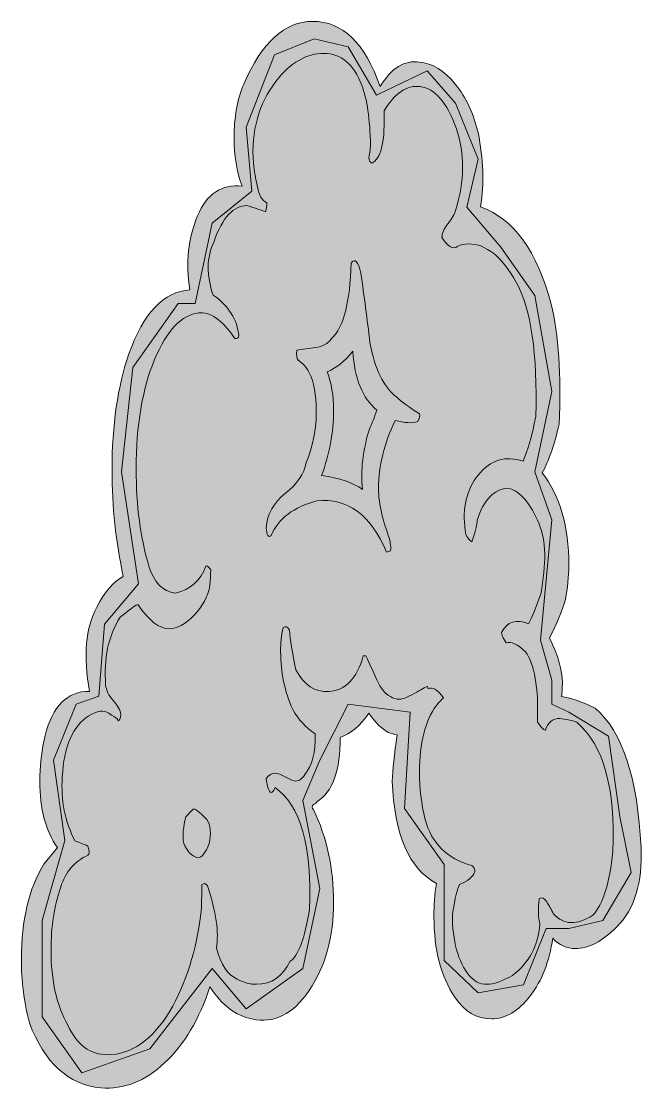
# Model space of a CAD drawing. Extents: x 320 to 1608, y -1070 to -806.
# Drawn here: x 1455.3 to 1608.3, y -1069.2 to -806.2 of the extents above; entities that cross this region are included whole.
import ezdxf

# ---------------------------------------------------------------- set-up
doc = ezdxf.new("R2010")
doc.units = 0
doc.header["$MEASUREMENT"] = 0
doc.layers.add('katman 1', color=7, linetype='Continuous')

# ---------------------------------------------------------------- blocks, each defined once
blk = doc.blocks.new('block 2')
at = {"layer": 'katman 1', "true_color": 0xffffff}
h = blk.add_hatch(color=7, dxfattribs=at)
h.dxf.hatch_style = 2
edge = h.paths.add_edge_path()
edge.add_spline(control_points=[(1607.95, -1009.6), (1608.35, -1018.21), (1606.37, -1024.71), (1602.02, -1029.12), (1598.46, -1032.7), (1595.03, -1034.48), (1591.74, -1034.48), (1589.63, -1034.48), (1587.78, -1033.64), (1586.2, -1031.96), (1585.41, -1037.63), (1583.56, -1042.35), (1580.66, -1046.13), (1577.76, -1049.91), (1574.6, -1051.8), (1571.17, -1051.8), (1567.48, -1051.8), (1564.45, -1050.02), (1562.08, -1046.44), (1558.65, -1041.41), (1556.94, -1034.79), (1556.94, -1026.6), (1556.94, -1023.88), (1557.13, -1021.15), (1557.53, -1018.42), (1550.81, -1014.85), (1547.18, -1006.45), (1546.66, -993.22), (1546.78, -990.5), (1547.18, -986.72), (1547.84, -981.88), (1547.18, -981.68), (1546.46, -981.47), (1545.67, -981.25), (1544.08, -980.42), (1542.5, -978.84), (1540.92, -976.53), (1538.81, -979.66), (1536.44, -981.63), (1533.8, -982.47), (1533.93, -990.58), (1532.02, -995.89), (1528.07, -998.39), (1528.07, -998.6), (1527.8, -998.81), (1527.28, -999.02), (1526.88, -999.44), (1526.88, -999.85), (1527.28, -1000.27), (1530.57, -1007.14), (1532.22, -1014.74), (1532.22, -1023.07), (1532.22, -1031.6), (1530.21, -1038.84), (1526.19, -1044.78), (1522.17, -1050.72), (1517.46, -1053.06), (1512.05, -1051.8), (1508.1, -1051.02), (1504.67, -1048.4), (1501.77, -1043.92), (1499.13, -1051.91), (1495.41, -1058.15), (1490.6, -1062.66), (1485.79, -1067.18), (1480.55, -1069.22), (1474.88, -1068.8), (1466.84, -1067.97), (1460.97, -1062.61), (1457.28, -1052.74), (1455.96, -1047.7), (1455.31, -1042.46), (1455.31, -1037), (1455.31, -1027.55), (1457.15, -1019.78), (1460.84, -1013.69), (1460.84, -1013.69), (1464.2, -1009.6), (1464.2, -1009.6), (1461.3, -1005.61), (1459.85, -1000.15), (1459.85, -993.22), (1459.85, -989.87), (1460.18, -986.61), (1460.84, -983.46), (1462.42, -975.69), (1465.85, -971.6), (1471.12, -971.18), (1471.12, -971.18), (1472.11, -971.18), (1472.11, -971.18), (1470.53, -962.36), (1471.12, -955.43), (1473.89, -950.39), (1475.87, -946.61), (1478.04, -944.09), (1480.42, -942.83), (1478.57, -934.44), (1477.65, -925.73), (1477.65, -916.7), (1477.65, -905.57), (1479.03, -896.02), (1481.8, -888.04), (1485.36, -877.96), (1490.37, -872.72), (1496.83, -872.29), (1495.77, -865.58), (1496.4, -859.49), (1498.71, -854.03), (1501.01, -848.57), (1504.67, -846.15), (1509.68, -846.78), (1508.36, -843.22), (1507.7, -839.22), (1507.7, -834.82), (1507.7, -829.78), (1508.49, -825.37), (1510.08, -821.59), (1514.56, -811.3), (1520.22, -806.16), (1527.08, -806.16), (1534.46, -806.16), (1540, -811.51), (1543.69, -822.22), (1546.46, -817.6), (1549.69, -815.61), (1553.38, -816.24), (1556.54, -816.45), (1559.47, -818.23), (1562.18, -821.59), (1564.88, -824.95), (1566.76, -828.94), (1567.81, -833.56), (1569.13, -840.07), (1569.33, -846.15), (1568.41, -851.82), (1576.58, -854.76), (1582.38, -862.74), (1585.81, -875.76), (1587.65, -883.31), (1588.31, -893.19), (1587.78, -905.36), (1586.6, -910.4), (1585.21, -914.39), (1583.63, -917.33), (1587.98, -922.99), (1590.15, -930.55), (1590.15, -940), (1590.15, -942.94), (1589.89, -945.78), (1589.36, -948.5), (1588.44, -951.45), (1587.12, -954.59), (1585.41, -957.95), (1587.52, -962.36), (1588.57, -966.03), (1588.57, -968.97), (1588.57, -970.23), (1588.51, -971.39), (1588.38, -972.44), (1590.35, -972.65), (1593.12, -973.59), (1596.68, -975.27), (1603.4, -981.15), (1607.16, -992.59), (1607.95, -1009.6)], knot_values=[0, 0, 0, 0, 1, 1, 1, 2, 2, 2, 3, 3, 3, 4, 4, 4, 5, 5, 5, 6, 6, 6, 7, 7, 7, 8, 8, 8, 9, 9, 9, 10, 10, 10, 11, 11, 11, 12, 12, 12, 13, 13, 13, 14, 14, 14, 15, 15, 15, 16, 16, 16, 17, 17, 17, 18, 18, 18, 19, 19, 19, 20, 20, 20, 21, 21, 21, 22, 22, 22, 23, 23, 23, 24, 24, 24, 25, 25, 25, 26, 26, 26, 27, 27, 27, 28, 28, 28, 29, 29, 29, 30, 30, 30, 31, 31, 31, 32, 32, 32, 33, 33, 33, 34, 34, 34, 35, 35, 35, 36, 36, 36, 37, 37, 37, 38, 38, 38, 39, 39, 39, 40, 40, 40, 41, 41, 41, 42, 42, 42, 43, 43, 43, 44, 44, 44, 45, 45, 45, 46, 46, 46, 47, 47, 47, 48, 48, 48, 49, 49, 49, 50, 50, 50, 51, 51, 51, 52, 52, 52, 53, 53, 53, 54, 54, 54, 55, 55, 55, 55], degree=3, periodic=1)
edge = h.paths.add_edge_path()
edge.add_spline(control_points=[(1601.03, -1010.54), (1601.69, -995.01), (1598.72, -984.4), (1592.13, -978.74), (1590.81, -978.32), (1589.43, -978), (1587.98, -977.79), (1586.27, -977.79), (1585.08, -978.74), (1584.42, -980.63), (1584.16, -980.84), (1583.5, -980.21), (1582.44, -978.74), (1582.71, -970.13), (1581.72, -964.36), (1579.48, -961.41), (1577.5, -959.53), (1575.92, -958.79), (1574.73, -959.21), (1573.94, -957.95), (1573.55, -957.11), (1573.55, -956.69), (1574.99, -953.96), (1577.23, -953.23), (1580.27, -954.49), (1581.06, -953.02), (1582.05, -950.6), (1583.23, -947.24), (1584.68, -939.69), (1584.55, -933.91), (1582.84, -929.92), (1580.73, -924.88), (1578.22, -921.95), (1575.33, -921.1), (1571.77, -921.32), (1569.2, -923.94), (1567.61, -928.98), (1567.48, -930.45), (1567.02, -932.24), (1566.23, -934.33), (1565.17, -933.49), (1564.65, -932.55), (1564.65, -931.5), (1563.86, -926.04), (1564.94, -921.47), (1567.91, -917.8), (1570.88, -914.13), (1574.53, -913.02), (1578.88, -914.49), (1579.94, -912.18), (1580.99, -908.51), (1582.05, -903.47), (1582.44, -887.93), (1580.86, -876.97), (1577.3, -870.56), (1573.74, -864.16), (1569.79, -860.95), (1565.44, -860.95), (1564.52, -860.95), (1563.59, -861.17), (1562.67, -861.58), (1561.75, -862.43), (1560.5, -861.69), (1558.91, -859.38), (1558.91, -858.33), (1559.41, -857.18), (1560.4, -855.92), (1561.39, -854.66), (1562.01, -853.61), (1562.28, -852.77), (1564.52, -845.42), (1564.58, -838.7), (1562.47, -832.61), (1560.1, -826.11), (1557.13, -822.64), (1553.58, -822.22), (1550.28, -821.8), (1547.31, -823.79), (1544.68, -828.2), (1544.68, -832.19), (1544.61, -834.4), (1544.48, -834.82), (1544.21, -837.34), (1543.62, -839.12), (1542.7, -840.17), (1541.78, -841.43), (1541.18, -841.33), (1540.92, -839.85), (1541.05, -839.02), (1541.18, -837.97), (1541.32, -836.71), (1541.18, -830.2), (1540.46, -825.26), (1539.14, -821.9), (1537.16, -816.66), (1534.07, -814.03), (1529.85, -814.03), (1525.5, -814.03), (1521.54, -816.34), (1517.98, -820.96), (1513.76, -826.42), (1511.92, -833.14), (1512.45, -841.11), (1512.71, -843), (1513.04, -844.95), (1513.44, -846.94), (1513.83, -848.94), (1514.62, -850.25), (1515.81, -850.88), (1515.81, -851.51), (1515.68, -852.24), (1515.41, -853.08), (1514.49, -852.66), (1512.97, -852.14), (1510.87, -851.51), (1507.57, -851.51), (1504.87, -854.45), (1502.76, -860.33), (1500.91, -864.32), (1500.85, -868.72), (1502.56, -873.55), (1506.38, -876.28), (1508.49, -879.64), (1508.89, -883.63), (1508.89, -884.05), (1508.56, -884.26), (1507.9, -884.26), (1504.74, -879.64), (1501.77, -877.54), (1499, -877.96), (1494.78, -878.38), (1491.16, -882.21), (1488.13, -889.45), (1485.09, -896.7), (1483.58, -905.67), (1483.58, -916.38), (1483.58, -925.41), (1484.63, -933.39), (1486.74, -940.31), (1487.93, -944.31), (1490.1, -946.51), (1493.27, -946.93), (1496.96, -946.09), (1499.46, -943.89), (1500.78, -940.31), (1501.04, -940.11), (1501.44, -940.42), (1501.97, -941.26), (1501.97, -940.84), (1501.9, -942.1), (1501.77, -945.04), (1501.24, -947.77), (1499.92, -950.24), (1497.82, -952.44), (1495.71, -954.64), (1493.66, -955.75), (1491.69, -955.75), (1489.31, -955.75), (1486.74, -953.75), (1483.98, -949.76), (1483.05, -950.19), (1481.6, -951.23), (1479.63, -952.91), (1476.72, -957.53), (1475.54, -963.1), (1476.07, -969.6), (1476.2, -970.86), (1476.82, -972.12), (1477.94, -973.38), (1479.06, -974.64), (1479.69, -975.8), (1479.82, -976.85), (1479.69, -977.9), (1479.43, -978.42), (1479.03, -978.42), (1479.56, -978.42), (1478.83, -977.79), (1476.86, -976.53), (1475.67, -975.69), (1474.02, -975.9), (1471.91, -977.16), (1467.96, -979.68), (1465.78, -984.72), (1465.39, -992.28), (1464.99, -997.95), (1466.05, -1003.2), (1468.55, -1008.02), (1469.34, -1008.24), (1470.4, -1008.65), (1471.72, -1009.28), (1472.11, -1010.54), (1472.11, -1011.28), (1471.72, -1011.49), (1468.42, -1012.96), (1466.18, -1015.58), (1464.99, -1019.36), (1463.41, -1023.98), (1462.62, -1029.12), (1462.62, -1034.79), (1462.62, -1042.35), (1464.01, -1048.54), (1466.77, -1053.37), (1469.01, -1058.2), (1472.24, -1060.62), (1476.46, -1060.62), (1482.39, -1060.62), (1487.53, -1057.05), (1491.88, -1049.91), (1495.84, -1043.19), (1498.41, -1035), (1499.6, -1025.34), (1499.73, -1022.41), (1499.79, -1020.2), (1499.79, -1018.73), (1500.32, -1018.31), (1500.78, -1018.42), (1501.18, -1019.05), (1503.29, -1025.43), (1504.01, -1030.54), (1503.35, -1034.36), (1504.41, -1038.41), (1506.12, -1040.96), (1508.49, -1042.02), (1510.08, -1042.87), (1511.66, -1043.29), (1513.24, -1043.29), (1516.93, -1043.29), (1519.7, -1041.39), (1521.54, -1037.59), (1523.52, -1036.32), (1525.1, -1032.1), (1526.29, -1024.91), (1526.95, -1009.27), (1524.11, -999.24), (1517.79, -994.8), (1517.52, -995.64), (1517.19, -996.06), (1516.8, -996.06), (1516.27, -995.85), (1515.87, -994.69), (1515.61, -992.59), (1516.27, -991.76), (1517, -991.33), (1517.79, -991.33), (1518.44, -991.33), (1519.33, -991.65), (1520.46, -992.28), (1521.57, -992.91), (1522.4, -993.22), (1522.93, -993.22), (1523.72, -993.22), (1524.44, -992.7), (1525.1, -991.65), (1526.95, -989.55), (1527.8, -986.19), (1527.67, -981.57), (1525.43, -980.1), (1523.59, -978.11), (1522.14, -975.59), (1520.16, -971.18), (1519.17, -966.45), (1519.17, -961.41), (1519.17, -959.32), (1519.37, -957.32), (1519.76, -955.43), (1520.42, -955.01), (1520.95, -955.23), (1521.35, -956.06), (1521.48, -958.37), (1522, -961.63), (1522.93, -965.82), (1524.9, -969.6), (1527.61, -971.39), (1531.03, -971.18), (1535.12, -970.97), (1537.96, -968.03), (1539.54, -962.36), (1539.54, -962.36), (1540.13, -962.36), (1540.13, -962.36), (1541.05, -964.25), (1541.97, -966.25), (1542.9, -968.34), (1543.82, -970.44), (1544.94, -971.81), (1546.26, -972.44), (1546.92, -972.86), (1547.64, -973.07), (1548.43, -973.07), (1549.23, -973.07), (1550.44, -972.59), (1552.09, -971.65), (1553.74, -970.7), (1554.83, -970.13), (1555.36, -969.92), (1555.36, -969.92), (1555.55, -970.55), (1555.55, -970.55), (1556.47, -969.92), (1557.73, -970.66), (1559.31, -972.75), (1558.78, -973.17), (1558.19, -973.81), (1557.53, -974.64), (1554.76, -978.42), (1553.38, -983.88), (1553.38, -991.02), (1553.38, -995.01), (1553.84, -998.89), (1554.76, -1002.67), (1556.34, -1008.55), (1560.17, -1012.33), (1566.23, -1014.01), (1566.76, -1014.43), (1567.02, -1014.95), (1567.02, -1015.58), (1566.49, -1016.84), (1565.24, -1017.89), (1563.26, -1018.73), (1562.74, -1019.57), (1562.14, -1021.99), (1561.48, -1025.97), (1561.48, -1032.7), (1562.87, -1037.73), (1565.64, -1041.09), (1566.82, -1042.56), (1568.27, -1043.29), (1569.99, -1043.29), (1571.57, -1043.29), (1573.68, -1042.56), (1576.31, -1041.09), (1580.4, -1037.94), (1582.64, -1033.74), (1583.04, -1028.49), (1582.64, -1027.03), (1582.57, -1024.93), (1582.84, -1022.2), (1583.5, -1021.78), (1584.12, -1022.04), (1584.72, -1022.98), (1585.31, -1023.93), (1585.87, -1024.93), (1586.4, -1025.97), (1588.9, -1028.7), (1592.13, -1028.81), (1596.09, -1026.29), (1598.59, -1023.56), (1600.24, -1018.31), (1601.03, -1010.54)], knot_values=[0, 0, 0, 0, 1, 1, 1, 2, 2, 2, 3, 3, 3, 4, 4, 4, 5, 5, 5, 6, 6, 6, 7, 7, 7, 8, 8, 8, 9, 9, 9, 10, 10, 10, 11, 11, 11, 12, 12, 12, 13, 13, 13, 14, 14, 14, 15, 15, 15, 16, 16, 16, 17, 17, 17, 18, 18, 18, 19, 19, 19, 20, 20, 20, 21, 21, 21, 22, 22, 22, 23, 23, 23, 24, 24, 24, 25, 25, 25, 26, 26, 26, 27, 27, 27, 28, 28, 28, 29, 29, 29, 30, 30, 30, 31, 31, 31, 32, 32, 32, 33, 33, 33, 34, 34, 34, 35, 35, 35, 36, 36, 36, 37, 37, 37, 38, 38, 38, 39, 39, 39, 40, 40, 40, 41, 41, 41, 42, 42, 42, 43, 43, 43, 44, 44, 44, 45, 45, 45, 46, 46, 46, 47, 47, 47, 48, 48, 48, 49, 49, 49, 50, 50, 50, 51, 51, 51, 52, 52, 52, 53, 53, 53, 54, 54, 54, 55, 55, 55, 56, 56, 56, 57, 57, 57, 58, 58, 58, 59, 59, 59, 60, 60, 60, 61, 61, 61, 62, 62, 62, 63, 63, 63, 64, 64, 64, 65, 65, 65, 66, 66, 66, 67, 67, 67, 68, 68, 68, 69, 69, 69, 70, 70, 70, 71, 71, 71, 72, 72, 72, 73, 73, 73, 74, 74, 74, 75, 75, 75, 76, 76, 76, 77, 77, 77, 78, 78, 78, 79, 79, 79, 80, 80, 80, 81, 81, 81, 82, 82, 82, 83, 83, 83, 84, 84, 84, 85, 85, 85, 86, 86, 86, 87, 87, 87, 88, 88, 88, 89, 89, 89, 90, 90, 90, 91, 91, 91, 92, 92, 92, 93, 93, 93, 94, 94, 94, 95, 95, 95, 96, 96, 96, 97, 97, 97, 98, 98, 98, 99, 99, 99, 100, 100, 100, 101, 101, 101, 102, 102, 102, 103, 103, 103, 104, 104, 104, 105, 105, 105, 106, 106, 106, 107, 107, 107, 108, 108, 108, 109, 109, 109, 110, 110, 110, 111, 111, 111, 112, 112, 112, 113, 113, 113, 114, 114, 114, 115, 115, 115, 116, 116, 116, 116], degree=3, periodic=1)
edge = h.paths.add_edge_path()
edge.add_spline(control_points=[(1501.57, -1008.65), (1500.65, -1010.97), (1499.73, -1012.12), (1498.81, -1012.12), (1497.35, -1011.91), (1496.17, -1010.65), (1495.25, -1008.34), (1494.98, -1006.66), (1495.18, -1004.56), (1495.84, -1002.04), (1496.23, -1001.62), (1496.83, -1000.99), (1497.62, -1000.15), (1498.01, -999.94), (1499.13, -1000.78), (1500.98, -1002.67), (1501.9, -1004.14), (1502.1, -1006.13), (1501.57, -1008.65)], knot_values=[0, 0, 0, 0, 1, 1, 1, 2, 2, 2, 3, 3, 3, 4, 4, 4, 5, 5, 5, 6, 6, 6, 6], degree=3, periodic=1)
edge = h.paths.add_edge_path()
edge.add_spline(control_points=[(1553.38, -902.84), (1553.51, -903.26), (1553.37, -903.89), (1552.97, -904.73), (1551.59, -905.15), (1549.74, -905.04), (1547.41, -904.41), (1544.67, -910.08), (1543.29, -915.65), (1543.29, -921.1), (1543.29, -923.21), (1543.56, -925.31), (1544.08, -927.4), (1544.08, -927.62), (1544.55, -929.19), (1545.47, -932.13), (1546.13, -933.81), (1546.39, -935.28), (1546.26, -936.54), (1546.26, -936.54), (1545.27, -936.85), (1545.27, -936.85), (1541.32, -927.62), (1535.58, -923.42), (1528.07, -924.25), (1522.4, -925.73), (1518.64, -928.56), (1516.8, -932.76), (1516.14, -933.39), (1515.74, -932.76), (1515.61, -930.87), (1515.87, -927.51), (1517.46, -924.68), (1520.36, -922.36), (1523.26, -920.06), (1524.97, -917.54), (1525.5, -914.81), (1528, -908.51), (1528.59, -902.11), (1527.28, -895.6), (1526.62, -892.87), (1525.37, -890.87), (1523.52, -889.61), (1523.13, -889.19), (1522.99, -888.35), (1523.13, -887.09), (1524.59, -886.89), (1526.16, -886.67), (1527.83, -886.46), (1529.5, -886.26), (1530.81, -885.52), (1531.74, -884.26), (1534.68, -881.53), (1536.28, -875.34), (1536.55, -865.68), (1537.48, -864.42), (1538.29, -865.26), (1538.95, -868.2), (1539.75, -873.87), (1540.49, -879.54), (1541.16, -885.2), (1542.36, -891.71), (1544.56, -896.23), (1547.77, -898.74), (1548.97, -899.8), (1550.84, -901.16), (1553.38, -902.84)], knot_values=[0, 0, 0, 0, 1, 1, 1, 2, 2, 2, 3, 3, 3, 4, 4, 4, 5, 5, 5, 6, 6, 6, 7, 7, 7, 8, 8, 8, 9, 9, 9, 10, 10, 10, 11, 11, 11, 12, 12, 12, 13, 13, 13, 14, 14, 14, 15, 15, 15, 16, 16, 16, 17, 17, 17, 18, 18, 18, 19, 19, 19, 20, 20, 20, 21, 21, 21, 22, 22, 22, 22], degree=3, periodic=1)
edge = h.paths.add_edge_path()
edge.add_spline(control_points=[(1542.9, -901.89), (1539.34, -898.96), (1537.36, -894.13), (1536.97, -887.41), (1534.86, -889.93), (1532.75, -891.61), (1530.64, -892.45), (1531.69, -895.18), (1532.22, -898.33), (1532.22, -901.89), (1532.22, -907.36), (1531.23, -912.71), (1529.26, -917.96), (1533.61, -918.59), (1536.97, -919.74), (1539.34, -921.42), (1538.81, -916.8), (1539.4, -911.77), (1541.12, -906.3), (1541.64, -905.26), (1542.24, -903.78), (1542.9, -901.89)], knot_values=[0, 0, 0, 0, 1, 1, 1, 2, 2, 2, 3, 3, 3, 4, 4, 4, 5, 5, 5, 6, 6, 6, 7, 7, 7, 7], degree=3, periodic=1)
at = {"layer": 'katman 1', "lineweight": 0}
for points, knots in [([(1607.95, -1009.6), (1608.35, -1018.21), (1606.37, -1024.71), (1602.02, -1029.12), (1598.46, -1032.7), (1595.03, -1034.48), (1591.74, -1034.48), (1589.63, -1034.48), (1587.78, -1033.64), (1586.2, -1031.96), (1585.41, -1037.63), (1583.56, -1042.35), (1580.66, -1046.13), (1577.76, -1049.91), (1574.6, -1051.8), (1571.17, -1051.8), (1567.48, -1051.8), (1564.45, -1050.02), (1562.08, -1046.44), (1558.65, -1041.41), (1556.94, -1034.79), (1556.94, -1026.6), (1556.94, -1023.88), (1557.13, -1021.15), (1557.53, -1018.42), (1550.81, -1014.85), (1547.18, -1006.45), (1546.66, -993.22), (1546.78, -990.5), (1547.18, -986.72), (1547.84, -981.88), (1547.18, -981.68), (1546.46, -981.47), (1545.67, -981.25), (1544.08, -980.42), (1542.5, -978.84), (1540.92, -976.53), (1538.81, -979.66), (1536.44, -981.63), (1533.8, -982.47), (1533.93, -990.58), (1532.02, -995.89), (1528.07, -998.39), (1528.07, -998.6), (1527.8, -998.81), (1527.28, -999.02), (1526.88, -999.44), (1526.88, -999.85), (1527.28, -1000.27), (1530.57, -1007.14), (1532.22, -1014.74), (1532.22, -1023.07), (1532.22, -1031.6), (1530.21, -1038.84), (1526.19, -1044.78), (1522.17, -1050.72), (1517.46, -1053.06), (1512.05, -1051.8), (1508.1, -1051.02), (1504.67, -1048.4), (1501.77, -1043.92), (1499.13, -1051.91), (1495.41, -1058.15), (1490.6, -1062.66), (1485.79, -1067.18), (1480.55, -1069.22), (1474.88, -1068.8), (1466.84, -1067.97), (1460.97, -1062.61), (1457.28, -1052.74), (1455.96, -1047.7), (1455.31, -1042.46), (1455.31, -1037), (1455.31, -1027.55), (1457.15, -1019.78), (1460.84, -1013.69), (1460.84, -1013.69), (1464.2, -1009.6), (1464.2, -1009.6), (1461.3, -1005.61), (1459.85, -1000.15), (1459.85, -993.22), (1459.85, -989.87), (1460.18, -986.61), (1460.84, -983.46), (1462.42, -975.69), (1465.85, -971.6), (1471.12, -971.18), (1471.12, -971.18), (1472.11, -971.18), (1472.11, -971.18), (1470.53, -962.36), (1471.12, -955.43), (1473.89, -950.39), (1475.87, -946.61), (1478.04, -944.09), (1480.42, -942.83), (1478.57, -934.44), (1477.65, -925.73), (1477.65, -916.7), (1477.65, -905.57), (1479.03, -896.02), (1481.8, -888.04), (1485.36, -877.96), (1490.37, -872.72), (1496.83, -872.29), (1495.77, -865.58), (1496.4, -859.49), (1498.71, -854.03), (1501.01, -848.57), (1504.67, -846.15), (1509.68, -846.78), (1508.36, -843.22), (1507.7, -839.22), (1507.7, -834.82), (1507.7, -829.78), (1508.49, -825.37), (1510.08, -821.59), (1514.56, -811.3), (1520.22, -806.16), (1527.08, -806.16), (1534.46, -806.16), (1540, -811.51), (1543.69, -822.22), (1546.46, -817.6), (1549.69, -815.61), (1553.38, -816.24), (1556.54, -816.45), (1559.47, -818.23), (1562.18, -821.59), (1564.88, -824.95), (1566.76, -828.94), (1567.81, -833.56), (1569.13, -840.07), (1569.33, -846.15), (1568.41, -851.82), (1576.58, -854.76), (1582.38, -862.74), (1585.81, -875.76), (1587.65, -883.31), (1588.31, -893.19), (1587.78, -905.36), (1586.6, -910.4), (1585.21, -914.39), (1583.63, -917.33), (1587.98, -922.99), (1590.15, -930.55), (1590.15, -940), (1590.15, -942.94), (1589.89, -945.78), (1589.36, -948.5), (1588.44, -951.45), (1587.12, -954.59), (1585.41, -957.95), (1587.52, -962.36), (1588.57, -966.03), (1588.57, -968.97), (1588.57, -970.23), (1588.51, -971.39), (1588.38, -972.44), (1590.35, -972.65), (1593.12, -973.59), (1596.68, -975.27), (1603.4, -981.15), (1607.16, -992.59), (1607.95, -1009.6)], [0, 0, 0, 0, 1, 1, 1, 2, 2, 2, 3, 3, 3, 4, 4, 4, 5, 5, 5, 6, 6, 6, 7, 7, 7, 8, 8, 8, 9, 9, 9, 10, 10, 10, 11, 11, 11, 12, 12, 12, 13, 13, 13, 14, 14, 14, 15, 15, 15, 16, 16, 16, 17, 17, 17, 18, 18, 18, 19, 19, 19, 20, 20, 20, 21, 21, 21, 22, 22, 22, 23, 23, 23, 24, 24, 24, 25, 25, 25, 26, 26, 26, 27, 27, 27, 28, 28, 28, 29, 29, 29, 30, 30, 30, 31, 31, 31, 32, 32, 32, 33, 33, 33, 34, 34, 34, 35, 35, 35, 36, 36, 36, 37, 37, 37, 38, 38, 38, 39, 39, 39, 40, 40, 40, 41, 41, 41, 42, 42, 42, 43, 43, 43, 44, 44, 44, 45, 45, 45, 46, 46, 46, 47, 47, 47, 48, 48, 48, 49, 49, 49, 50, 50, 50, 51, 51, 51, 52, 52, 52, 53, 53, 53, 54, 54, 54, 55, 55, 55, 55]), ([(1601.03, -1010.54), (1601.69, -995.01), (1598.72, -984.4), (1592.13, -978.74), (1590.81, -978.32), (1589.43, -978), (1587.98, -977.79), (1586.27, -977.79), (1585.08, -978.74), (1584.42, -980.63), (1584.16, -980.84), (1583.5, -980.21), (1582.44, -978.74), (1582.71, -970.13), (1581.72, -964.36), (1579.48, -961.41), (1577.5, -959.53), (1575.92, -958.79), (1574.73, -959.21), (1573.94, -957.95), (1573.55, -957.11), (1573.55, -956.69), (1574.99, -953.96), (1577.23, -953.23), (1580.27, -954.49), (1581.06, -953.02), (1582.05, -950.6), (1583.23, -947.24), (1584.68, -939.69), (1584.55, -933.91), (1582.84, -929.92), (1580.73, -924.88), (1578.22, -921.95), (1575.33, -921.1), (1571.77, -921.32), (1569.2, -923.94), (1567.61, -928.98), (1567.48, -930.45), (1567.02, -932.24), (1566.23, -934.33), (1565.17, -933.49), (1564.65, -932.55), (1564.65, -931.5), (1563.86, -926.04), (1564.94, -921.47), (1567.91, -917.8), (1570.88, -914.13), (1574.53, -913.02), (1578.88, -914.49), (1579.94, -912.18), (1580.99, -908.51), (1582.05, -903.47), (1582.44, -887.93), (1580.86, -876.97), (1577.3, -870.56), (1573.74, -864.16), (1569.79, -860.95), (1565.44, -860.95), (1564.52, -860.95), (1563.59, -861.17), (1562.67, -861.58), (1561.75, -862.43), (1560.5, -861.69), (1558.91, -859.38), (1558.91, -858.33), (1559.41, -857.18), (1560.4, -855.92), (1561.39, -854.66), (1562.01, -853.61), (1562.28, -852.77), (1564.52, -845.42), (1564.58, -838.7), (1562.47, -832.61), (1560.1, -826.11), (1557.13, -822.64), (1553.58, -822.22), (1550.28, -821.8), (1547.31, -823.79), (1544.68, -828.2), (1544.68, -832.19), (1544.61, -834.4), (1544.48, -834.82), (1544.21, -837.34), (1543.62, -839.12), (1542.7, -840.17), (1541.78, -841.43), (1541.18, -841.33), (1540.92, -839.85), (1541.05, -839.02), (1541.18, -837.97), (1541.32, -836.71), (1541.18, -830.2), (1540.46, -825.26), (1539.14, -821.9), (1537.16, -816.66), (1534.07, -814.03), (1529.85, -814.03), (1525.5, -814.03), (1521.54, -816.34), (1517.98, -820.96), (1513.76, -826.42), (1511.92, -833.14), (1512.45, -841.11), (1512.71, -843), (1513.04, -844.95), (1513.44, -846.94), (1513.83, -848.94), (1514.62, -850.25), (1515.81, -850.88), (1515.81, -851.51), (1515.68, -852.24), (1515.41, -853.08), (1514.49, -852.66), (1512.97, -852.14), (1510.87, -851.51), (1507.57, -851.51), (1504.87, -854.45), (1502.76, -860.33), (1500.91, -864.32), (1500.85, -868.72), (1502.56, -873.55), (1506.38, -876.28), (1508.49, -879.64), (1508.89, -883.63), (1508.89, -884.05), (1508.56, -884.26), (1507.9, -884.26), (1504.74, -879.64), (1501.77, -877.54), (1499, -877.96), (1494.78, -878.38), (1491.16, -882.21), (1488.13, -889.45), (1485.09, -896.7), (1483.58, -905.67), (1483.58, -916.38), (1483.58, -925.41), (1484.63, -933.39), (1486.74, -940.31), (1487.93, -944.31), (1490.1, -946.51), (1493.27, -946.93), (1496.96, -946.09), (1499.46, -943.89), (1500.78, -940.31), (1501.04, -940.11), (1501.44, -940.42), (1501.97, -941.26), (1501.97, -940.84), (1501.9, -942.1), (1501.77, -945.04), (1501.24, -947.77), (1499.92, -950.24), (1497.82, -952.44), (1495.71, -954.64), (1493.66, -955.75), (1491.69, -955.75), (1489.31, -955.75), (1486.74, -953.75), (1483.98, -949.76), (1483.05, -950.19), (1481.6, -951.23), (1479.63, -952.91), (1476.72, -957.53), (1475.54, -963.1), (1476.07, -969.6), (1476.2, -970.86), (1476.82, -972.12), (1477.94, -973.38), (1479.06, -974.64), (1479.69, -975.8), (1479.82, -976.85), (1479.69, -977.9), (1479.43, -978.42), (1479.03, -978.42), (1479.56, -978.42), (1478.83, -977.79), (1476.86, -976.53), (1475.67, -975.69), (1474.02, -975.9), (1471.91, -977.16), (1467.96, -979.68), (1465.78, -984.72), (1465.39, -992.28), (1464.99, -997.95), (1466.05, -1003.2), (1468.55, -1008.02), (1469.34, -1008.24), (1470.4, -1008.65), (1471.72, -1009.28), (1472.11, -1010.54), (1472.11, -1011.28), (1471.72, -1011.49), (1468.42, -1012.96), (1466.18, -1015.58), (1464.99, -1019.36), (1463.41, -1023.98), (1462.62, -1029.12), (1462.62, -1034.79), (1462.62, -1042.35), (1464.01, -1048.54), (1466.77, -1053.37), (1469.01, -1058.2), (1472.24, -1060.62), (1476.46, -1060.62), (1482.39, -1060.62), (1487.53, -1057.05), (1491.88, -1049.91), (1495.84, -1043.19), (1498.41, -1035), (1499.6, -1025.34), (1499.73, -1022.41), (1499.79, -1020.2), (1499.79, -1018.73), (1500.32, -1018.31), (1500.78, -1018.42), (1501.18, -1019.05), (1503.29, -1025.43), (1504.01, -1030.54), (1503.35, -1034.36), (1504.41, -1038.41), (1506.12, -1040.96), (1508.49, -1042.02), (1510.08, -1042.87), (1511.66, -1043.29), (1513.24, -1043.29), (1516.93, -1043.29), (1519.7, -1041.39), (1521.54, -1037.59), (1523.52, -1036.32), (1525.1, -1032.1), (1526.29, -1024.91), (1526.95, -1009.27), (1524.11, -999.24), (1517.79, -994.8), (1517.52, -995.64), (1517.19, -996.06), (1516.8, -996.06), (1516.27, -995.85), (1515.87, -994.69), (1515.61, -992.59), (1516.27, -991.76), (1517, -991.33), (1517.79, -991.33), (1518.44, -991.33), (1519.33, -991.65), (1520.46, -992.28), (1521.57, -992.91), (1522.4, -993.22), (1522.93, -993.22), (1523.72, -993.22), (1524.44, -992.7), (1525.1, -991.65), (1526.95, -989.55), (1527.8, -986.19), (1527.67, -981.57), (1525.43, -980.1), (1523.59, -978.11), (1522.14, -975.59), (1520.16, -971.18), (1519.17, -966.45), (1519.17, -961.41), (1519.17, -959.32), (1519.37, -957.32), (1519.76, -955.43), (1520.42, -955.01), (1520.95, -955.23), (1521.35, -956.06), (1521.48, -958.37), (1522, -961.63), (1522.93, -965.82), (1524.9, -969.6), (1527.61, -971.39), (1531.03, -971.18), (1535.12, -970.97), (1537.96, -968.03), (1539.54, -962.36), (1539.54, -962.36), (1540.13, -962.36), (1540.13, -962.36), (1541.05, -964.25), (1541.97, -966.25), (1542.9, -968.34), (1543.82, -970.44), (1544.94, -971.81), (1546.26, -972.44), (1546.92, -972.86), (1547.64, -973.07), (1548.43, -973.07), (1549.23, -973.07), (1550.44, -972.59), (1552.09, -971.65), (1553.74, -970.7), (1554.83, -970.13), (1555.36, -969.92), (1555.36, -969.92), (1555.55, -970.55), (1555.55, -970.55), (1556.47, -969.92), (1557.73, -970.66), (1559.31, -972.75), (1558.78, -973.17), (1558.19, -973.81), (1557.53, -974.64), (1554.76, -978.42), (1553.38, -983.88), (1553.38, -991.02), (1553.38, -995.01), (1553.84, -998.89), (1554.76, -1002.67), (1556.34, -1008.55), (1560.17, -1012.33), (1566.23, -1014.01), (1566.76, -1014.43), (1567.02, -1014.95), (1567.02, -1015.58), (1566.49, -1016.84), (1565.24, -1017.89), (1563.26, -1018.73), (1562.74, -1019.57), (1562.14, -1021.99), (1561.48, -1025.97), (1561.48, -1032.7), (1562.87, -1037.73), (1565.64, -1041.09), (1566.82, -1042.56), (1568.27, -1043.29), (1569.99, -1043.29), (1571.57, -1043.29), (1573.68, -1042.56), (1576.31, -1041.09), (1580.4, -1037.94), (1582.64, -1033.74), (1583.04, -1028.49), (1582.64, -1027.03), (1582.57, -1024.93), (1582.84, -1022.2), (1583.5, -1021.78), (1584.12, -1022.04), (1584.72, -1022.98), (1585.31, -1023.93), (1585.87, -1024.93), (1586.4, -1025.97), (1588.9, -1028.7), (1592.13, -1028.81), (1596.09, -1026.29), (1598.59, -1023.56), (1600.24, -1018.31), (1601.03, -1010.54)], [0, 0, 0, 0, 1, 1, 1, 2, 2, 2, 3, 3, 3, 4, 4, 4, 5, 5, 5, 6, 6, 6, 7, 7, 7, 8, 8, 8, 9, 9, 9, 10, 10, 10, 11, 11, 11, 12, 12, 12, 13, 13, 13, 14, 14, 14, 15, 15, 15, 16, 16, 16, 17, 17, 17, 18, 18, 18, 19, 19, 19, 20, 20, 20, 21, 21, 21, 22, 22, 22, 23, 23, 23, 24, 24, 24, 25, 25, 25, 26, 26, 26, 27, 27, 27, 28, 28, 28, 29, 29, 29, 30, 30, 30, 31, 31, 31, 32, 32, 32, 33, 33, 33, 34, 34, 34, 35, 35, 35, 36, 36, 36, 37, 37, 37, 38, 38, 38, 39, 39, 39, 40, 40, 40, 41, 41, 41, 42, 42, 42, 43, 43, 43, 44, 44, 44, 45, 45, 45, 46, 46, 46, 47, 47, 47, 48, 48, 48, 49, 49, 49, 50, 50, 50, 51, 51, 51, 52, 52, 52, 53, 53, 53, 54, 54, 54, 55, 55, 55, 56, 56, 56, 57, 57, 57, 58, 58, 58, 59, 59, 59, 60, 60, 60, 61, 61, 61, 62, 62, 62, 63, 63, 63, 64, 64, 64, 65, 65, 65, 66, 66, 66, 67, 67, 67, 68, 68, 68, 69, 69, 69, 70, 70, 70, 71, 71, 71, 72, 72, 72, 73, 73, 73, 74, 74, 74, 75, 75, 75, 76, 76, 76, 77, 77, 77, 78, 78, 78, 79, 79, 79, 80, 80, 80, 81, 81, 81, 82, 82, 82, 83, 83, 83, 84, 84, 84, 85, 85, 85, 86, 86, 86, 87, 87, 87, 88, 88, 88, 89, 89, 89, 90, 90, 90, 91, 91, 91, 92, 92, 92, 93, 93, 93, 94, 94, 94, 95, 95, 95, 96, 96, 96, 97, 97, 97, 98, 98, 98, 99, 99, 99, 100, 100, 100, 101, 101, 101, 102, 102, 102, 103, 103, 103, 104, 104, 104, 105, 105, 105, 106, 106, 106, 107, 107, 107, 108, 108, 108, 109, 109, 109, 110, 110, 110, 111, 111, 111, 112, 112, 112, 113, 113, 113, 114, 114, 114, 115, 115, 115, 116, 116, 116, 116]), ([(1553.38, -902.84), (1553.51, -903.26), (1553.37, -903.89), (1552.97, -904.73), (1551.59, -905.15), (1549.74, -905.04), (1547.41, -904.41), (1544.67, -910.08), (1543.29, -915.65), (1543.29, -921.1), (1543.29, -923.21), (1543.56, -925.31), (1544.08, -927.4), (1544.08, -927.62), (1544.55, -929.19), (1545.47, -932.13), (1546.13, -933.81), (1546.39, -935.28), (1546.26, -936.54), (1546.26, -936.54), (1545.27, -936.85), (1545.27, -936.85), (1541.32, -927.62), (1535.58, -923.42), (1528.07, -924.25), (1522.4, -925.73), (1518.64, -928.56), (1516.8, -932.76), (1516.14, -933.39), (1515.74, -932.76), (1515.61, -930.87), (1515.87, -927.51), (1517.46, -924.68), (1520.36, -922.36), (1523.26, -920.06), (1524.97, -917.54), (1525.5, -914.81), (1528, -908.51), (1528.59, -902.11), (1527.28, -895.6), (1526.62, -892.87), (1525.37, -890.87), (1523.52, -889.61), (1523.13, -889.19), (1522.99, -888.35), (1523.13, -887.09), (1524.59, -886.89), (1526.16, -886.67), (1527.83, -886.46), (1529.5, -886.26), (1530.81, -885.52), (1531.74, -884.26), (1534.68, -881.53), (1536.28, -875.34), (1536.55, -865.68), (1537.48, -864.42), (1538.29, -865.26), (1538.95, -868.2), (1539.75, -873.87), (1540.49, -879.54), (1541.16, -885.2), (1542.36, -891.71), (1544.56, -896.23), (1547.77, -898.74), (1548.97, -899.8), (1550.84, -901.16), (1553.38, -902.84)], [0, 0, 0, 0, 1, 1, 1, 2, 2, 2, 3, 3, 3, 4, 4, 4, 5, 5, 5, 6, 6, 6, 7, 7, 7, 8, 8, 8, 9, 9, 9, 10, 10, 10, 11, 11, 11, 12, 12, 12, 13, 13, 13, 14, 14, 14, 15, 15, 15, 16, 16, 16, 17, 17, 17, 18, 18, 18, 19, 19, 19, 20, 20, 20, 21, 21, 21, 22, 22, 22, 22]), ([(1542.9, -901.89), (1539.34, -898.96), (1537.36, -894.13), (1536.97, -887.41), (1534.86, -889.93), (1532.75, -891.61), (1530.64, -892.45), (1531.69, -895.18), (1532.22, -898.33), (1532.22, -901.89), (1532.22, -907.36), (1531.23, -912.71), (1529.26, -917.96), (1533.61, -918.59), (1536.97, -919.74), (1539.34, -921.42), (1538.81, -916.8), (1539.4, -911.77), (1541.12, -906.3), (1541.64, -905.26), (1542.24, -903.78), (1542.9, -901.89)], [0, 0, 0, 0, 1, 1, 1, 2, 2, 2, 3, 3, 3, 4, 4, 4, 5, 5, 5, 6, 6, 6, 7, 7, 7, 7]), ([(1501.57, -1008.65), (1500.65, -1010.97), (1499.73, -1012.12), (1498.81, -1012.12), (1497.35, -1011.91), (1496.17, -1010.65), (1495.25, -1008.34), (1494.98, -1006.66), (1495.18, -1004.56), (1495.84, -1002.04), (1496.23, -1001.62), (1496.83, -1000.99), (1497.62, -1000.15), (1498.01, -999.94), (1499.13, -1000.78), (1500.98, -1002.67), (1501.9, -1004.14), (1502.1, -1006.13), (1501.57, -1008.65)], [0, 0, 0, 0, 1, 1, 1, 2, 2, 2, 3, 3, 3, 4, 4, 4, 5, 5, 5, 6, 6, 6, 6])]:
    blk.add_open_spline(points, degree=3, knots=knots, dxfattribs=at)

msp = doc.modelspace()

# ---------------------------------------------------------------- hatches: boundary and pattern name
at = {"layer": 'katman 1', "true_color": 0x267f00}
h = msp.add_hatch(color=86, dxfattribs=at)
h.dxf.hatch_style = 2
h.paths.add_polyline_path([(1535.78, -974.3), (1528.8, -988.12), (1524.62, -997.99), (1528.8, -1019.7), (1524.62, -1039.43), (1510.67, -1049.3), (1502.31, -1039.43), (1486.97, -1059.17), (1470.23, -1065.09), (1460.47, -1051.27), (1460.47, -1027.59), (1466.05, -1007.85), (1463.26, -988.12), (1468.84, -974.3), (1474.41, -972.33), (1475.81, -954.56), (1484.18, -944.7), (1479.99, -917.07), (1482.78, -891.41), (1493.94, -875.62), (1498.12, -875.62), (1502.31, -855.88), (1512.07, -847.99), (1510.67, -832.2), (1517.65, -814.44), (1527.41, -810.49), (1535.78, -812.46), (1542.75, -824.3), (1555.3, -818.38), (1562.27, -826.28), (1567.85, -840.09), (1565.06, -851.94), (1573.43, -861.8), (1581.8, -873.65), (1585.98, -897.33), (1581.8, -917.07), (1585.98, -928.91), (1583.19, -958.51), (1585.98, -968.38), (1585.98, -974.3), (1590.16, -976.28), (1599.93, -982.2), (1602.71, -1001.93), (1605.5, -1015.75), (1598.53, -1027.59), (1590.16, -1029.56), (1584.58, -1029.56), (1579.01, -1043.38), (1567.85, -1045.35), (1559.48, -1037.46), (1559.48, -1013.77), (1549.72, -999.96), (1551.12, -976.28)])

# ---------------------------------------------------------------- linework, layer by layer
at = {"layer": 'katman 1', "lineweight": 0}
msp.add_lwpolyline([(1535.78, -974.3), (1528.8, -988.12), (1524.62, -997.99), (1528.8, -1019.7), (1524.62, -1039.43), (1510.67, -1049.3), (1502.31, -1039.43), (1486.97, -1059.17), (1470.23, -1065.09), (1460.47, -1051.27), (1460.47, -1027.59), (1466.05, -1007.85), (1463.26, -988.12), (1468.84, -974.3), (1474.41, -972.33), (1475.81, -954.56), (1484.18, -944.7), (1479.99, -917.07), (1482.78, -891.41), (1493.94, -875.62), (1498.12, -875.62), (1502.31, -855.88), (1512.07, -847.99), (1510.67, -832.2), (1517.65, -814.44), (1527.41, -810.49), (1535.78, -812.46), (1542.75, -824.3), (1555.3, -818.38), (1562.27, -826.28), (1567.85, -840.09), (1565.06, -851.94), (1573.43, -861.8), (1581.8, -873.65), (1585.98, -897.33), (1581.8, -917.07), (1585.98, -928.91), (1583.19, -958.51), (1585.98, -968.38), (1585.98, -974.3), (1590.16, -976.28), (1599.93, -982.2), (1602.71, -1001.93), (1605.5, -1015.75), (1598.53, -1027.59), (1590.16, -1029.56), (1584.58, -1029.56), (1579.01, -1043.38), (1567.85, -1045.35), (1559.48, -1037.46), (1559.48, -1013.77), (1549.72, -999.96), (1551.12, -976.28), (1535.78, -974.3)], dxfattribs=at)

# ---------------------------------------------------------------- block references
at = {"layer": 'katman 1'}
msp.add_blockref('block 2', (0, 0), dxfattribs=at)

doc.saveas('drawing.dxf')
